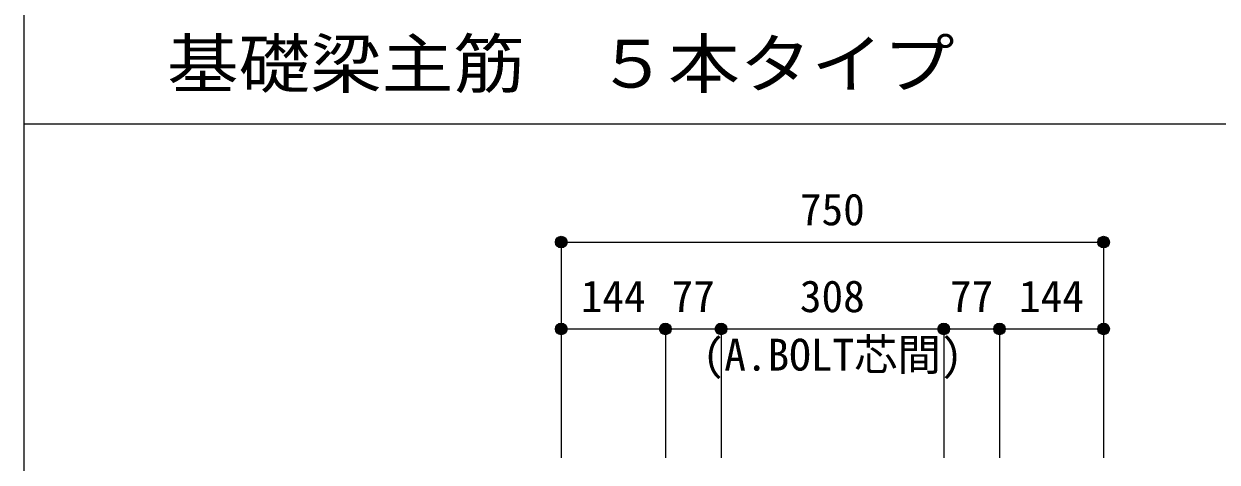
# Model space of a CAD drawing. Units: millimetres at full size, sheet at 1:20. Extents: x -3982 to 3969, y -2797 to 2801.
# Drawn here: x -3982 to -2332, y -616 to -10 of the extents above; entities that cross this region are included whole.
import ezdxf
from ezdxf.enums import TextEntityAlignment as Align

# ---------------------------------------------------------------- set-up
doc = ezdxf.new("R2010")
doc.units = ezdxf.units.MM
doc.header["$LTSCALE"] = 20
doc.header["$PDMODE"] = 32
doc.header["$PDSIZE"] = 10
for name, color, linetype in [('6-5_梁主筋', 7, 'Continuous'), ('6-7_文字', 7, 'Continuous'), ('6-D_寸法', 4, 'Continuous'), ('F-0_枠', 6, 'Continuous')]:
    doc.layers.add(name, color=color, linetype=linetype)
doc.styles.add('ＭＳ ゴシック', font='')
doc.styles.get('ＭＳ ゴシック').set_extended_font_data('MS Gothic')

msp = doc.modelspace()

# ---------------------------------------------------------------- linework, layer by layer
at = {"layer": '6-5_梁主筋', "color": 4}
for p, q in [((-3238.87, -431.65), (-3238.87, -609.67)), ((-2488.87, -431.65), (-2488.87, -609.67))]:
    msp.add_line(p, q, dxfattribs=at)
at = {"layer": '6-5_梁主筋'}
for p in [(-3238.87, -431.65), (-2488.87, -431.65)]:
    msp.add_point(p, dxfattribs=at)
at = {"layer": '6-D_寸法'}
for p, q in [((-3238.87, -311.65), (-3238.87, -431.65)), ((-3238.87, -311.65), (-2488.87, -311.65)), ((-3238.87, -431.65), (-3238.87, -609.67)), ((-3238.87, -431.65), (-3238.87, -609.67)), ((-3238.87, -431.65), (-3238.87, -609.67)), ((-3238.87, -431.65), (-3094.87, -431.65)), ((-3238.87, -431.65), (-3238.87, -609.67)), ((-3094.87, -431.65), (-3094.87, -609.67)), ((-3094.87, -431.65), (-3017.87, -431.65)), ((-3017.87, -431.65), (-3017.87, -609.67)), ((-3017.87, -431.65), (-2709.87, -431.65)), ((-2709.87, -431.65), (-2709.87, -609.67)), ((-2709.87, -431.65), (-2632.87, -431.65)), ((-2632.87, -431.65), (-2632.87, -609.67)), ((-2488.87, -431.65), (-2488.87, -609.67)), ((-2488.87, -431.65), (-2488.87, -609.67))]:
    msp.add_line(p, q, dxfattribs=at)
for points in [[(-3238.87, -311.65), (-3238.87, -431.65), (-3238.87, -609.67)], [(-2488.87, -311.65), (-2488.87, -431.65), (-2488.87, -609.67)], [(-2632.87, -431.65), (-2488.87, -431.65), (-2488.87, -609.67)]]:
    msp.add_lwpolyline(points, dxfattribs=at)
for centre, radius in [((-3238.87, -311.65), 8), ((-3238.87, -311.65), 7.2), ((-3238.87, -311.65), 6.4), ((-3238.87, -311.65), 5.6), ((-3238.87, -311.65), 4.8), ((-3238.87, -311.65), 4), ((-3238.87, -311.65), 3.2), ((-3238.87, -311.65), 2.4), ((-3238.87, -311.65), 1.6), ((-3238.87, -311.65), 0.8), ((-2488.87, -311.65), 8), ((-2488.87, -311.65), 7.2), ((-2488.87, -311.65), 6.4), ((-2488.87, -311.65), 5.6), ((-2488.87, -311.65), 4.8), ((-2488.87, -311.65), 4), ((-2488.87, -311.65), 3.2), ((-2488.87, -311.65), 2.4), ((-2488.87, -311.65), 1.6), ((-2488.87, -311.65), 0.8), ((-3238.87, -431.65), 8), ((-3238.87, -431.65), 7.2), ((-3238.87, -431.65), 6.4), ((-3238.87, -431.65), 5.6), ((-3238.87, -431.65), 4.8), ((-3238.87, -431.65), 4), ((-3238.87, -431.65), 3.2), ((-3094.87, -431.65), 8), ((-3094.87, -431.65), 7.2), ((-3094.87, -431.65), 6.4), ((-3094.87, -431.65), 5.6), ((-3094.87, -431.65), 4.8), ((-3094.87, -431.65), 4), ((-3094.87, -431.65), 3.2), ((-3017.87, -431.65), 8), ((-3017.87, -431.65), 7.2), ((-3017.87, -431.65), 6.4), ((-3017.87, -431.65), 5.6), ((-3017.87, -431.65), 4.8), ((-3017.87, -431.65), 4), ((-3017.87, -431.65), 3.2), ((-2709.87, -431.65), 8), ((-2709.87, -431.65), 7.2), ((-2709.87, -431.65), 6.4), ((-2709.87, -431.65), 5.6), ((-2709.87, -431.65), 4.8), ((-2709.87, -431.65), 4), ((-2709.87, -431.65), 3.2), ((-2632.87, -431.65), 8), ((-2632.87, -431.65), 7.2), ((-2632.87, -431.65), 6.4), ((-2632.87, -431.65), 5.6), ((-2632.87, -431.65), 4.8), ((-2632.87, -431.65), 4), ((-2632.87, -431.65), 3.2), ((-2488.87, -431.65), 8), ((-2488.87, -431.65), 7.2), ((-2488.87, -431.65), 6.4), ((-2488.87, -431.65), 5.6), ((-2488.87, -431.65), 4.8), ((-2488.87, -431.65), 4), ((-2488.87, -431.65), 3.2), ((-3238.87, -431.65), 2.4), ((-3238.87, -431.65), 1.6), ((-3238.87, -431.65), 0.8), ((-3094.87, -431.65), 2.4), ((-3094.87, -431.65), 1.6), ((-3094.87, -431.65), 0.8), ((-3017.87, -431.65), 2.4), ((-3017.87, -431.65), 1.6), ((-3017.87, -431.65), 0.8), ((-2709.87, -431.65), 2.4), ((-2709.87, -431.65), 1.6), ((-2709.87, -431.65), 0.8), ((-2632.87, -431.65), 2.4), ((-2632.87, -431.65), 1.6), ((-2632.87, -431.65), 0.8), ((-2488.87, -431.65), 2.4), ((-2488.87, -431.65), 1.6), ((-2488.87, -431.65), 0.8)]:
    msp.add_circle(centre, radius, dxfattribs=at)
at = {"layer": '6-D_寸法', "color": 7}
for p in [(-3238.87, -311.65), (-2488.87, -311.65), (-3238.87, -431.65), (-3094.87, -431.65), (-3017.87, -431.65), (-2709.87, -431.65), (-2632.87, -431.65), (-2488.87, -431.65)]:
    msp.add_point(p, dxfattribs=at)
at = {"layer": 'F-0_枠'}
msp.add_line((-3981.92, 2800.77), (-3981.92, -2796.83), dxfattribs=at)
at = {"layer": 'F-0_枠', "color": 2}
msp.add_line((-3981.92, -148.03), (2482.4, -148.03), dxfattribs=at)

# ---------------------------------------------------------------- texts
at = {"layer": '6-7_文字', "color": 2, "style": 'ＭＳ ゴシック', "width": 1.1}
msp.add_text('\u3000\u3000基礎梁主筋\u3000５本タイプ', height=65.98, dxfattribs=at).set_placement((-3981.92, -118.03), align=Align.BOTTOM_LEFT)
at = {"layer": '6-7_文字', "color": 4, "style": 'ＭＳ ゴシック'}
msp.add_text('(A.BOLT芯間)', height=43.99, dxfattribs=at).set_placement((-3043.34, -502.42), align=Align.BOTTOM_LEFT)
at = {"layer": '6-D_寸法', "style": 'ＭＳ ゴシック'}
for s, p in [('750', (-2908.87, -301.65)), ('144', (-3211.87, -421.65)), ('77', (-3086.37, -421.65)), ('308', (-2908.87, -421.65)), ('77', (-2701.37, -421.65)), ('144', (-2605.87, -421.65))]:
    msp.add_text(s, height=43.99, dxfattribs=at).set_placement(p, align=Align.BOTTOM_LEFT)

doc.saveas('drawing.dxf')
